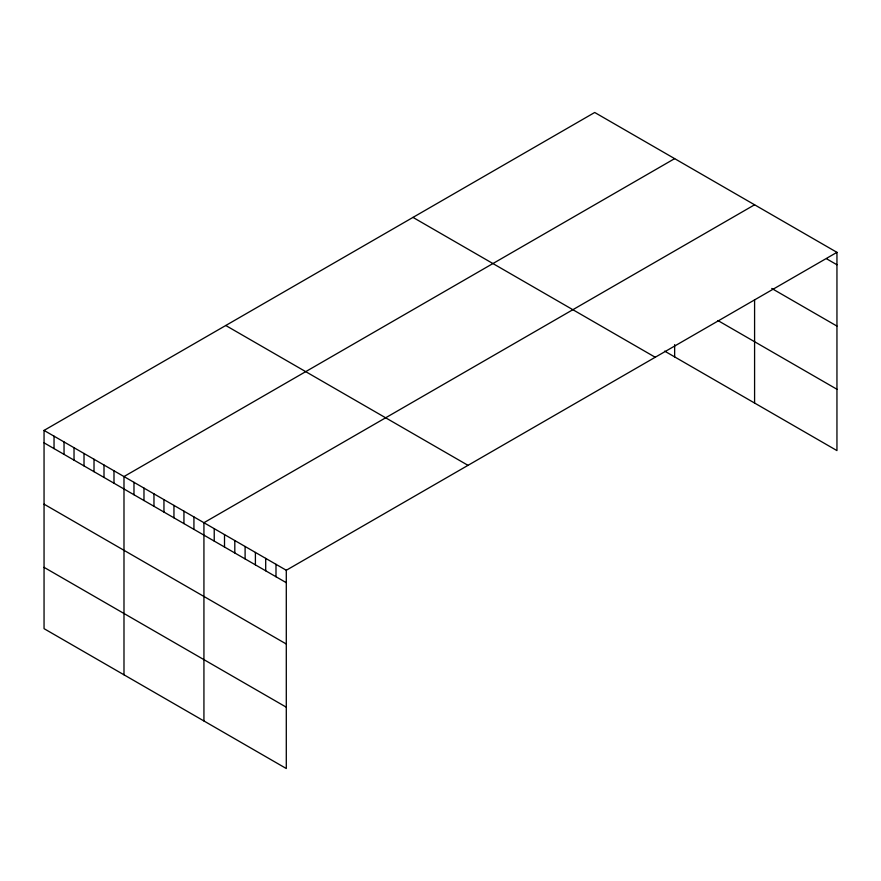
<?xml version="1.0" encoding="UTF-8"?>
<svg xmlns="http://www.w3.org/2000/svg" width="881" height="881" viewBox="0 0 881 881"><rect width="100%" height="100%" fill="white"/><g stroke="black" fill="none" stroke-linecap="round" stroke-linejoin="round"><path stroke-width="1.32" d="M836.95 252.34L286.292 570.26L286.292 768.518L44.05 628.66L44.05 430.413L594.708 112.482L836.95 252.34L836.95 450.587L664.659 351.123M674.648 158.635L123.99 476.555L123.99 674.813M754.588 204.788L203.929 522.708L203.929 720.966M826.653 258.827L836.95 264.774M771.745 288.45L836.95 326.091M717.949 320.563L836.95 389.27M412.991 217.398L655.233 357.257M225.767 325.496L468.009 465.344M44.05 430.413L286.292 570.26M44.05 442.835L286.292 582.693M44.05 504.163L286.292 644.011M44.05 567.342L286.292 707.19M754.588 299.595L754.588 403.046M674.648 344.625L674.648 356.893M275.995 564.314L275.995 576.747M265.699 558.378L265.699 570.8M255.402 552.431L255.402 564.864M245.105 546.484L245.105 558.917M234.809 540.549L234.809 552.971M224.512 534.602L224.512 547.024M214.226 528.655L214.226 541.088M193.93 516.938L193.93 529.371M183.942 511.178L183.942 523.6M173.953 505.408L173.953 517.83M163.954 499.637L163.954 512.07M153.966 493.867L153.966 506.3M143.977 488.096L143.977 500.529M133.978 482.325L133.978 494.759M113.99 470.795L113.99 483.217M104.002 465.025L104.002 477.447M94.014 459.254L94.014 471.687M84.014 453.484L84.014 465.917M74.026 447.713L74.026 460.146M64.038 441.943L64.038 454.376M54.038 436.172L54.038 448.605"/></g></svg>
